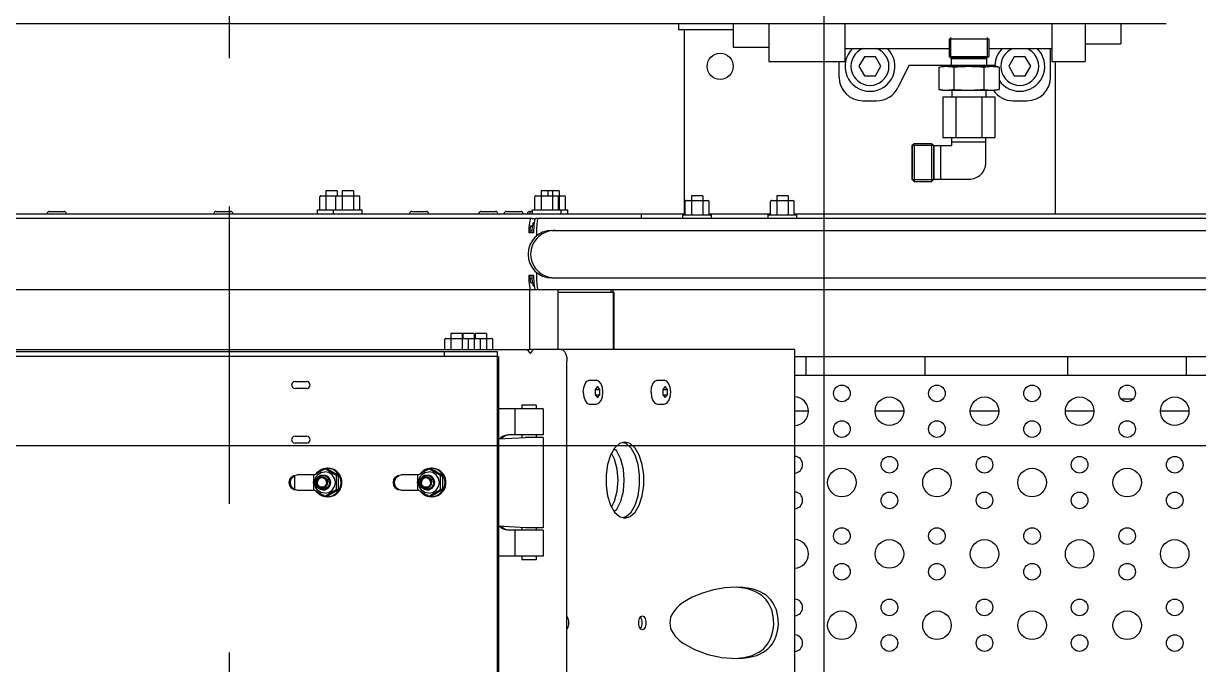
# Model space of a CAD drawing. Header units: millimetres. Extents: x 1084702 to 1166801, y 36632 to 124519.
# Drawn here: x 1097806 to 1098300.2, y 59510.5 to 59780 of the extents above; entities that cross this region are included whole.
import ezdxf

# ---------------------------------------------------------------- set-up
doc = ezdxf.new("R2010")
doc.units = ezdxf.units.MM
doc.header["$LTSCALE"] = 250
doc.linetypes.add('CENTER', pattern=[3, 2.5, -0.25, 0, -0.25])
doc.linetypes.add('DASHED', pattern=[0.75, 0.5, -0.25])
doc.layers.get('0').update_dxf_attribs({"color": 255})

# ---------------------------------------------------------------- blocks, each defined once
blk = doc.blocks.new('PK65002M m platform_top')
at = {"linetype": 'Continuous'}
for p, q in [((-9884.09, 2299.68), (-9884.09, 1733.68)), ((-9855.3, 1731.68), (-9855.3, 2301.68)), ((-9854.83, 2301.68), (-9854.83, 1731.68)), ((-9979.89, 2162.04), (-9979.89, 1728.68)), ((-9955.19, 1858.68), (-9955.29, 1858.68)), ((-9949.19, 1858.2), (-9955.19, 1858.68)), ((-9915.82, 1846.68), (-9915.17, 1846.38)), ((-9915.26, 1845.55), (-9914.95, 1846.04)), ((-9915.17, 1846.38), (-9914.64, 1845.55)), ((-9914.95, 1841.32), (-9915.26, 1841.81)), ((-9955.37, 1828.68), (-9955.29, 1828.68)), ((-9874.13, 1815.68), (-9855.3, 1815.68)), ((-9874.13, 1804.68), (-9874.13, 1815.68)), ((-9871.13, 1817.18), (-9865.13, 1817.18)), ((-9871.13, 1815.68), (-9871.13, 1817.18)), ((-9865.13, 1815.68), (-9865.13, 1817.18)), ((-9862.13, 1804.68), (-9862.13, 1815.68)), ((-9874.13, 1804.68), (-9859.24, 1804.68)), ((-9871.13, 1803.68), (-9871.13, 1804.68)), ((-9865.13, 1803.6), (-9865.13, 1804.68)), ((-9859.08, 1804.58), (-9860.02, 1804.68)), ((-9907.59, 1799.43), (-9908.98, 1799.03)), ((-9906.2, 1799.03), (-9908.46, 1799.68)), ((-9874.13, 1803.68), (-9866.72, 1803.68)), ((-9874.13, 1765.68), (-9874.13, 1803.68)), ((-9866.72, 1803.68), (-9855.3, 1803.09)), ((-9827.36, 1790.68), (-9826.99, 1790.68)), ((-9826.11, 1790.45), (-9826.94, 1790.45)), ((-9783.61, 1790.68), (-9783.23, 1790.68)), ((-9782.35, 1790.45), (-9783.18, 1790.45)), ((-9830.97, 1787.57), (-9831.8, 1787.57)), ((-9825.03, 1787.68), (-9826.31, 1787.68)), ((-9822.84, 1787.73), (-9822.68, 1787.55)), ((-9814.24, 1787.93), (-9821.85, 1787.93)), ((-9814.24, 1787.93), (-9813.03, 1787.68)), ((-9787.21, 1787.57), (-9788.04, 1787.57)), ((-9781.27, 1787.68), (-9782.55, 1787.68)), ((-9779.09, 1787.73), (-9778.92, 1787.55)), ((-9770.48, 1787.93), (-9778.09, 1787.93)), ((-9770.48, 1787.93), (-9769.27, 1787.68)), ((-9769.49, 1781.85), (-9769.49, 1787.51)), ((-9830.97, 1781.79), (-9831.8, 1781.79)), ((-9825.03, 1781.68), (-9826.31, 1781.68)), ((-9826.24, 1781.75), (-9825.03, 1781.75)), ((-9822.84, 1781.62), (-9822.68, 1781.8)), ((-9821.85, 1781.43), (-9814.24, 1781.43)), ((-9813.03, 1781.68), (-9814.24, 1781.43)), ((-9787.21, 1781.79), (-9788.04, 1781.79)), ((-9781.27, 1781.68), (-9782.55, 1781.68)), ((-9782.48, 1781.75), (-9781.27, 1781.75)), ((-9779.09, 1781.62), (-9778.92, 1781.8)), ((-9778.09, 1781.43), (-9770.48, 1781.43)), ((-9769.27, 1781.68), (-9770.48, 1781.43)), ((-9768.71, 1782.38), (-9769.74, 1781.68)), ((-9827.36, 1778.68), (-9826.99, 1778.68)), ((-9826.11, 1778.9), (-9826.94, 1778.9)), ((-9783.61, 1778.68), (-9783.23, 1778.68)), ((-9782.35, 1778.9), (-9783.18, 1778.9)), ((-9908.98, 1768.33), (-9907.59, 1767.93)), ((-9908.46, 1767.68), (-9906.2, 1768.33)), ((-9874.13, 1765.68), (-9866.72, 1765.68)), ((-9874.13, 1764.68), (-9859.24, 1764.68)), ((-9874.13, 1753.68), (-9874.13, 1764.68)), ((-9871.13, 1764.68), (-9871.13, 1765.68)), ((-9855.3, 1766.27), (-9866.72, 1765.68)), ((-9865.13, 1764.68), (-9865.13, 1765.76)), ((-9862.13, 1753.68), (-9862.13, 1764.68)), ((-9774.61, 1768.18), (-9769.75, 1768.18)), ((-9769.75, 1765.18), (-9774.61, 1765.18)), ((-10145.7, 1754.68), (-10133.7, 1754.68)), ((-10105.7, 1754.68), (-10093.7, 1754.68)), ((-10065.7, 1754.68), (-10053.7, 1754.68)), ((-10025.7, 1754.68), (-10013.7, 1754.68)), ((-9985.7, 1754.68), (-9979.89, 1754.68)), ((-10122.14, 1749.68), (-10117.25, 1749.68)), ((-9921.96, 1751.68), (-9924.99, 1751.68)), ((-9919.65, 1748.59), (-9920.19, 1750.21)), ((-9893.46, 1751.68), (-9896.49, 1751.68)), ((-9891.15, 1748.59), (-9891.69, 1750.21)), ((-9874.13, 1753.68), (-9855.3, 1753.68)), ((-9871.13, 1752.18), (-9871.13, 1753.68)), ((-9871.13, 1752.18), (-9865.13, 1752.18)), ((-9865.13, 1752.18), (-9865.13, 1753.68)), ((-9925.42, 1748.99), (-9926.42, 1747.83)), ((-9924.42, 1747.83), (-9926.42, 1747.83)), ((-9926.42, 1747.83), (-9926.42, 1745.52)), ((-9924.42, 1745.52), (-9926.42, 1745.52)), ((-9926.42, 1745.52), (-9925.42, 1744.37)), ((-9924.42, 1747.83), (-9925.42, 1748.99)), ((-9925.42, 1744.37), (-9924.42, 1745.52)), ((-9924.42, 1745.52), (-9924.42, 1747.83)), ((-9919.65, 1744.77), (-9920.19, 1743.14)), ((-9919.46, 1746.68), (-9919.65, 1748.59)), ((-9919.46, 1746.68), (-9919.65, 1744.77)), ((-9896.92, 1748.99), (-9897.92, 1747.83)), ((-9895.92, 1747.83), (-9897.92, 1747.83)), ((-9897.92, 1747.83), (-9897.92, 1745.52)), ((-9895.92, 1745.52), (-9897.92, 1745.52)), ((-9897.92, 1745.52), (-9896.92, 1744.37)), ((-9895.92, 1747.83), (-9896.92, 1748.99)), ((-9896.92, 1744.37), (-9895.92, 1745.52)), ((-9895.92, 1745.52), (-9895.92, 1747.83)), ((-9891.15, 1744.77), (-9891.69, 1743.14)), ((-9890.96, 1746.68), (-9891.15, 1748.59)), ((-9890.96, 1746.68), (-9891.15, 1744.77)), ((-9774.61, 1745.18), (-9769.75, 1745.18)), ((-10539.7, 1739.68), (-9979.89, 1739.68)), ((-10144.7, 1739.68), (-10144.7, 1731.68)), ((-10094.7, 1739.68), (-10094.7, 1731.68)), ((-10034.7, 1739.68), (-10034.7, 1731.68)), ((-9984.7, 1739.68), (-9984.7, 1731.68)), ((-9921.96, 1741.68), (-9924.99, 1741.68)), ((-9893.46, 1741.68), (-9896.49, 1741.68)), ((-9769.75, 1742.18), (-9774.61, 1742.18)), ((-9979.89, 1731.68), (-10544.7, 1731.68)), ((-9868.22, 1729.83), (-9868.69, 1730.41)), ((-9867.74, 1729.26), (-9868.22, 1729.83)), ((-9855.3, 1731.68), (-9854.83, 1731.68)), ((-9854.83, 1731.68), (-9601.47, 1731.68)), ((-9854.83, 1731.68), (-9854.83, 1729.68)), ((-9854.83, 1729.68), (-9647.21, 1729.68)), ((-9832.49, 1729.68), (-9832.49, 1731.68)), ((-9979.89, 1728.68), (-9868.2, 1728.68)), ((-9903.91, 1728.68), (-9903.91, 1704.68)), ((-9903.65, 1728.68), (-9903.65, 1704.68)), ((-9880.45, 1728.68), (-9880.45, 1703.68)), ((-9869.59, 1729.26), (-9870, 1728.68)), ((-9868.45, 1728.68), (-9868.45, 1703.68)), ((-9867.99, 1729.26), (-9868.2, 1728.68)), ((-9867.55, 1728.68), (-9868.2, 1728.68)), ((-9867.24, 1728.68), (-9867.74, 1729.26)), ((-9606.2, 1728.68), (-9867.24, 1728.68)), ((-9852.91, 1728.68), (-9852.91, 1724.58)), ((-9850.31, 1722.08), (-9850.31, 1728.68)), ((-9847.69, 1728.68), (-9847.69, 1724.58)), ((-9845.09, 1722.08), (-9845.09, 1728.68)), ((-9842.66, 1728.68), (-9842.66, 1724.58)), ((-9840.06, 1722.08), (-9840.06, 1728.68)), ((-9835.26, 1722.08), (-9835.26, 1728.68)), ((-9832.66, 1728.68), (-9832.66, 1724.58)), ((-9833.16, 1724.08), (-9852.41, 1724.08)), ((-9850.31, 1722.08), (-9845.51, 1722.08)), ((-9845.51, 1722.08), (-9845.51, 1724.08)), ((-9845.09, 1722.08), (-9840.29, 1722.08)), ((-9840.29, 1722.08), (-9840.29, 1724.08)), ((-9840.06, 1722.08), (-9835.26, 1722.08)), ((-10596.57, 1703.68), (-9313.75, 1703.68)), ((-9880.45, 1704.68), (-9903.65, 1704.68)), ((-9903.35, 1703.68), (-9903.35, 1704.68)), ((-9902.52, 1703.68), (-9902.52, 1704.68)), ((-9871.79, 1703.65), (-9871.84, 1703.68)), ((-9871.68, 1703.39), (-9871.79, 1703.65)), ((-9871.53, 1702.53), (-9871.68, 1703.39)), ((-9871.41, 1701.2), (-9871.53, 1702.53)), ((-9871.34, 1699.52), (-9871.41, 1701.2)), ((-9869.79, 1701.64), (-9870.33, 1702.19)), ((-9869.69, 1701.48), (-9869.79, 1701.64)), ((-9869.55, 1700.92), (-9869.69, 1701.48)), ((-9869.43, 1700.02), (-9869.55, 1700.92)), ((-9868.85, 1700.68), (-9869.51, 1700.68)), ((-9869.35, 1698.9), (-9869.43, 1700.02)), ((-9877.72, 1698.68), (-10593.72, 1698.68)), ((-9871.31, 1697.68), (-9871.34, 1699.52)), ((-9871.31, 1696.35), (-9871.31, 1697.68)), ((-9870.04, 1697.68), (-9868.06, 1697.68)), ((-9869.37, 1699.08), (-9868.5, 1699.08)), ((-9869.33, 1697.68), (-9869.35, 1698.9)), ((-9871.31, 1679.68), (-9871.31, 1681)), ((-9877.72, 1678.68), (-10593.72, 1678.68)), ((-9871.53, 1674.82), (-9871.41, 1676.16)), ((-9871.41, 1676.16), (-9871.34, 1677.84)), ((-9871.34, 1677.84), (-9871.31, 1679.68)), ((-9870.33, 1675.16), (-9869.79, 1675.71)), ((-9870.04, 1679.68), (-9868.06, 1679.68)), ((-9869.55, 1676.44), (-9869.43, 1677.33)), ((-9868.85, 1676.68), (-9869.51, 1676.68)), ((-9869.43, 1677.33), (-9869.35, 1678.45)), ((-9869.35, 1678.45), (-9869.33, 1679.68)), ((-9868.48, 1678.68), (-9869.33, 1678.68)), ((-10596.57, 1673.68), (-9870.83, 1673.68)), ((-9979.7, 1671.68), (-10219.7, 1671.68)), ((-10089.52, 1671.68), (-10089.52, 1607.68)), ((-9980.7, 1673.68), (-9980.7, 1672.08)), ((-9968.7, 1672.08), (-9980.7, 1672.08)), ((-9979.7, 1672.08), (-9979.7, 1666.58)), ((-9977.1, 1664.08), (-9977.1, 1672.08)), ((-9972.3, 1664.08), (-9972.3, 1672.08)), ((-9969.7, 1672.08), (-9969.7, 1666.58)), ((-9943.84, 1671.68), (-9969.7, 1671.68)), ((-9968.7, 1673.68), (-9968.7, 1672.08)), ((-9944.84, 1673.68), (-9944.84, 1672.08)), ((-9932.84, 1672.08), (-9944.84, 1672.08)), ((-9943.84, 1672.08), (-9943.84, 1666.58)), ((-9941.24, 1664.08), (-9941.24, 1672.08)), ((-9936.44, 1664.08), (-9936.44, 1672.08)), ((-9933.84, 1672.08), (-9933.84, 1666.58)), ((-9318.21, 1671.68), (-9933.84, 1671.68)), ((-9933.52, 1671.68), (-9933.52, 1594.18)), ((-9932.84, 1673.68), (-9932.84, 1672.08)), ((-9915.49, 1673.68), (-9915.49, 1671.68)), ((-9884.44, 1671.68), (-9884.44, 1670.08)), ((-9881.59, 1671.68), (-9881.59, 1670.08)), ((-9871.84, 1673.68), (-9871.79, 1673.7)), ((-9869.4, 1673.68), (-9870.83, 1673.68)), ((-9869.59, 1671.68), (-9869.59, 1670.08)), ((-9868.37, 1670.68), (-9869.59, 1670.68)), ((-9869.4, 1673.68), (-9313.75, 1673.68)), ((-9858.57, 1670.68), (-9864.77, 1670.68)), ((-9847.9, 1670.68), (-9854.1, 1670.68)), ((-9818.8, 1670.68), (-9825, 1670.68)), ((-9797.95, 1671.68), (-9797.95, 1670.08)), ((-9785.95, 1671.68), (-9785.95, 1670.08)), ((-9779.11, 1671.68), (-9779.11, 1670.08)), ((-9736.5, 1670.68), (-9742.7, 1670.68)), ((-9666.38, 1670.68), (-9672.58, 1670.68)), ((-9970.2, 1666.08), (-9979.2, 1666.08)), ((-9934.34, 1666.08), (-9943.34, 1666.08)), ((-9869.59, 1670.08), (-9884.44, 1670.08)), ((-9883.44, 1670.08), (-9883.44, 1664.58)), ((-9880.84, 1662.08), (-9880.84, 1670.08)), ((-9880.59, 1670.08), (-9880.59, 1664.58)), ((-9877.99, 1662.08), (-9877.99, 1670.08)), ((-9873.19, 1662.08), (-9873.19, 1670.08)), ((-9870.59, 1670.08), (-9870.59, 1664.58)), ((-9779.11, 1670.08), (-9797.95, 1670.08)), ((-9796.95, 1670.08), (-9796.95, 1664.58)), ((-9794.35, 1662.08), (-9794.35, 1670.08)), ((-9789.55, 1662.08), (-9789.55, 1670.08)), ((-9786.95, 1670.08), (-9786.95, 1664.58)), ((-9782.71, 1662.08), (-9782.71, 1670.08)), ((-9780.11, 1670.08), (-9780.11, 1664.58)), ((-9977.1, 1664.08), (-9972.3, 1664.08)), ((-9941.24, 1664.08), (-9936.44, 1664.08)), ((-9871.09, 1664.08), (-9882.94, 1664.08)), ((-9880.84, 1662.08), (-9873.19, 1662.08)), ((-9876.04, 1662.08), (-9876.04, 1664.08)), ((-9780.61, 1664.08), (-9796.45, 1664.08)), ((-9794.35, 1662.08), (-9789.55, 1662.08)), ((-9787.51, 1662.08), (-9787.51, 1664.08)), ((-9787.51, 1662.08), (-9782.71, 1662.08)), ((-10038.36, 1657.12), (-10053.12, 1657.12)), ((-10041.12, 1643.04), (-10041.12, 1657.12)), ((-10037.4, 1658.08), (-10038.36, 1657.12)), ((-10038.36, 1643.04), (-10038.36, 1657.12)), ((-10029.28, 1657.28), (-10038.2, 1657.28)), ((-10038.2, 1642.88), (-10038.2, 1657.28)), ((-10030.08, 1658.08), (-10037.4, 1658.08)), ((-10037.4, 1642.08), (-10037.4, 1658.08)), ((-10029.12, 1657.12), (-10030.08, 1658.08)), ((-10030.08, 1642.08), (-10030.08, 1658.08)), ((-10029.28, 1642.88), (-10029.28, 1657.28)), ((-10029.12, 1643.04), (-10029.12, 1657.12)), ((-10060.31, 1650.08), (-10060.31, 1639.58)), ((-10060.31, 1641.58), (-10045.93, 1641.58)), ((-10038.36, 1643.04), (-10045.93, 1643.04)), ((-10045.93, 1643.04), (-10045.93, 1639.58)), ((-10037.4, 1642.08), (-10038.36, 1643.04)), ((-10029.28, 1642.88), (-10038.2, 1642.88)), ((-10030.08, 1642.08), (-10037.4, 1642.08)), ((-10029.12, 1643.04), (-10030.08, 1642.08)), ((-10042.15, 1639.58), (-10064.09, 1639.58)), ((-10064.09, 1622.58), (-10064.09, 1639.58)), ((-10058.6, 1622.58), (-10058.6, 1639.58)), ((-10047.63, 1622.58), (-10047.63, 1639.58)), ((-10042.15, 1622.58), (-10042.15, 1639.58)), ((-10071.7, 1624.18), (-10077.52, 1624.18)), ((-10042.15, 1622.58), (-10064.09, 1622.58)), ((-10060.24, 1619.68), (-10060.24, 1622.58)), ((-10046, 1619.68), (-10046, 1622.58)), ((-10008.52, 1624.18), (-10014.34, 1624.18)), ((-10064.12, 1619.68), (-10065.82, 1619.38)), ((-10065.82, 1609.98), (-10065.82, 1619.38)), ((-10042.12, 1619.68), (-10064.12, 1619.68)), ((-10059.47, 1609.98), (-10059.47, 1619.38)), ((-10046.77, 1609.98), (-10046.77, 1619.38)), ((-10042.12, 1619.68), (-10040.42, 1619.38)), ((-10040.42, 1609.98), (-10040.42, 1619.38)), ((-10028.02, 1609.18), (-10023.28, 1618.65)), ((-10087.52, 1614.18), (-10087.52, 1602.18)), ((-10076.83, 1613.68), (-10079.14, 1609.68)), ((-10072.21, 1613.68), (-10076.83, 1613.68)), ((-10069.9, 1609.68), (-10072.21, 1613.68)), ((-10013.83, 1613.68), (-10016.14, 1609.68)), ((-10009.21, 1613.68), (-10013.83, 1613.68)), ((-10006.9, 1609.68), (-10009.21, 1613.68)), ((-9998.52, 1614.18), (-9998.52, 1607.68)), ((-10088.02, 1607.68), (-10102.02, 1607.68)), ((-10102.02, 1591.68), (-10102.02, 1607.68)), ((-10088.02, 1591.68), (-10088.02, 1607.68)), ((-10079.14, 1609.68), (-10076.83, 1605.68)), ((-10072.21, 1605.68), (-10069.9, 1609.68)), ((-10065.82, 1609.98), (-10064.12, 1609.68)), ((-10042.12, 1609.68), (-10064.12, 1609.68)), ((-10064.12, 1609.18), (-10064.12, 1609.68)), ((-10028.02, 1609.18), (-10064.12, 1609.18)), ((-10061.45, 1605.5), (-10060.54, 1606.42)), ((-10060.87, 1606.09), (-10045.37, 1606.09)), ((-10060.87, 1597.51), (-10060.87, 1606.09)), ((-10060.54, 1606.42), (-10060.54, 1609.18)), ((-10045.7, 1606.42), (-10060.54, 1606.42)), ((-10045.7, 1606.42), (-10045.7, 1609.18)), ((-10044.78, 1605.5), (-10045.7, 1606.42)), ((-10045.37, 1597.51), (-10045.37, 1606.09)), ((-10040.42, 1609.98), (-10042.12, 1609.68)), ((-10042.12, 1609.18), (-10042.12, 1609.68)), ((-10016.14, 1609.68), (-10013.83, 1605.68)), ((-10009.21, 1605.68), (-10006.9, 1609.68)), ((-9969.02, 1607.68), (-10001.02, 1607.68)), ((-10001.02, 1591.68), (-10001.02, 1607.68)), ((-9969.02, 1591.68), (-9969.02, 1607.68)), ((-10061.45, 1602.18), (-10088.02, 1602.18)), ((-10076.83, 1605.68), (-10072.21, 1605.68)), ((-10044.78, 1605.5), (-10061.45, 1605.5)), ((-10061.45, 1598.1), (-10061.45, 1605.5)), ((-10044.78, 1598.1), (-10044.78, 1605.5)), ((-10001.02, 1602.18), (-10044.78, 1602.18)), ((-10013.83, 1605.68), (-10009.21, 1605.68)), ((-9954.02, 1601.68), (-9969.02, 1601.68)), ((-9954.02, 1591.68), (-9954.02, 1601.68)), ((-10102.02, 1600.18), (-10117.02, 1600.18)), ((-10117.02, 1591.68), (-10117.02, 1600.18)), ((-10044.78, 1598.1), (-10061.45, 1598.1)), ((-9642.17, 1591.68), (-10136.1, 1591.68)), ((-9931.02, 1594.18), (-9954.02, 1594.18)), ((-9931.02, 1591.68), (-9931.02, 1594.18))]:
    blk.add_line(p, q, dxfattribs=at)
at = {"linetype": 'CENTER'}
blk.add_lwpolyline([(-9992.12, 1356.61), (-9992.12, 4178.53)], dxfattribs=at)
at = {"linetype": 'Continuous'}
for points in [[(-9955.29, 1858.68), (-9957.92, 1858.57), (-9960.2, 1858.29), (-9962.18, 1857.87), (-9963.89, 1857.34), (-9965.38, 1856.72), (-9966.67, 1856.02), (-9967.79, 1855.26), (-9968.76, 1854.44), (-9969.61, 1853.58), (-9970.34, 1852.66), (-9970.98, 1851.68), (-9971.52, 1850.65), (-9971.99, 1849.55), (-9972.38, 1848.35), (-9972.69, 1847.04), (-9972.91, 1845.61), (-9973, 1844.09), (-9972.97, 1842.53), (-9972.81, 1840.98), (-9972.52, 1839.55), (-9972.15, 1838.26), (-9971.69, 1837.08), (-9971.15, 1835.99), (-9970.52, 1834.96), (-9969.79, 1834), (-9968.95, 1833.09), (-9967.98, 1832.24), (-9966.85, 1831.45), (-9965.56, 1830.73), (-9964.06, 1830.08), (-9962.34, 1829.52), (-9960.34, 1829.09), (-9958.04, 1828.79), (-9955.37, 1828.68)], [(-9956.04, 1858.57), (-9958.3, 1858.29), (-9960.27, 1857.88), (-9961.97, 1857.35), (-9963.45, 1856.72), (-9964.73, 1856.03), (-9965.85, 1855.27), (-9966.82, 1854.45), (-9967.66, 1853.58), (-9968.39, 1852.66), (-9969.02, 1851.69), (-9969.57, 1850.66), (-9970.04, 1849.55), (-9970.42, 1848.36), (-9970.73, 1847.04), (-9970.95, 1845.6), (-9971.04, 1844.09), (-9971.01, 1842.53), (-9970.85, 1840.98), (-9970.57, 1839.55), (-9970.19, 1838.26), (-9969.74, 1837.07), (-9969.2, 1835.98), (-9968.57, 1834.96), (-9967.85, 1833.99), (-9967.01, 1833.09), (-9966.04, 1832.23), (-9964.92, 1831.44), (-9963.63, 1830.72), (-9962.14, 1830.07), (-9960.43, 1829.52), (-9958.45, 1829.09), (-9956.16, 1828.79)], [(-9932.73, 1852.08), (-9937.78, 1854.9), (-9943.33, 1856.92), (-9949.19, 1858.2)], [(-9915.82, 1840.68), (-9916.47, 1840.98), (-9916.99, 1841.81), (-9917.28, 1843.01), (-9917.28, 1844.35), (-9916.99, 1845.55), (-9916.47, 1846.38), (-9915.82, 1846.68)], [(-9915.26, 1841.81), (-9915.55, 1843.01), (-9915.55, 1844.35), (-9915.26, 1845.55)], [(-9914.64, 1845.55), (-9914.36, 1844.35), (-9914.36, 1843.01), (-9914.64, 1841.81)], [(-9884.09, 1841.18), (-9884.49, 1841.81), (-9884.78, 1843.01), (-9884.78, 1844.35), (-9884.49, 1845.55), (-9884.09, 1846.18)], [(-9914.64, 1841.81), (-9915.17, 1840.98), (-9915.82, 1840.68)], [(-9955.29, 1828.68), (-9950.47, 1828.99), (-9945.7, 1829.83), (-9941.1, 1831.14), (-9936.74, 1832.94), (-9932.73, 1835.28)], [(-9859.24, 1804.68), (-9858.3, 1804.58), (-9857.39, 1804.3), (-9856.56, 1803.84), (-9855.83, 1803.21), (-9855.75, 1803.11)], [(-9856.56, 1803.16), (-9856.6, 1803.21), (-9857.34, 1803.84), (-9858.17, 1804.3), (-9859.08, 1804.58)], [(-9908.46, 1799.68), (-9910.71, 1799.03), (-9912.78, 1797.14), (-9914.5, 1794.16), (-9915.73, 1790.33), (-9916.38, 1785.96), (-9916.38, 1781.4), (-9915.73, 1777.03), (-9914.5, 1773.2), (-9912.78, 1770.22), (-9910.71, 1768.33), (-9908.46, 1767.68)], [(-9908.98, 1799.03), (-9911.05, 1797.14), (-9912.77, 1794.16), (-9914, 1790.33), (-9914.64, 1785.96), (-9914.64, 1781.4), (-9914, 1777.03), (-9912.77, 1773.2), (-9911.05, 1770.22), (-9908.98, 1768.33)], [(-9906.2, 1768.33), (-9904.13, 1770.22), (-9902.41, 1773.2), (-9901.18, 1777.03), (-9900.54, 1781.4), (-9900.54, 1785.96), (-9901.18, 1790.33), (-9902.41, 1794.16), (-9904.13, 1797.14), (-9906.2, 1799.03)], [(-9904, 1796.91), (-9905.07, 1795.81), (-9906.73, 1792.5), (-9907.8, 1788.31), (-9908.16, 1783.68), (-9907.8, 1779.04), (-9906.73, 1774.86), (-9905.07, 1771.54), (-9904, 1770.45)], [(-9902.89, 1794.98), (-9904.13, 1792.5), (-9905.2, 1788.31), (-9905.57, 1783.68), (-9905.2, 1779.04), (-9904.13, 1774.86), (-9902.89, 1772.37)], [(-9827.36, 1790.68), (-9828.19, 1790.62), (-9829.01, 1790.44), (-9829.79, 1790.14), (-9830.52, 1789.73), (-9831.18, 1789.21), (-9831.77, 1788.61), (-9832.27, 1787.92), (-9832.67, 1787.17), (-9832.96, 1786.37), (-9833.14, 1785.53), (-9833.2, 1784.68)], [(-9826.99, 1790.68), (-9827.82, 1790.62), (-9828.63, 1790.44), (-9829.41, 1790.14), (-9830.14, 1789.73), (-9830.81, 1789.21), (-9831.4, 1788.61), (-9831.9, 1787.92), (-9832.3, 1787.17), (-9832.59, 1786.37), (-9832.76, 1785.53), (-9832.82, 1784.68)], [(-9826.94, 1790.45), (-9828.19, 1789.72), (-9829.4, 1789.01), (-9830.6, 1788.29), (-9831.8, 1787.57)], [(-9826.11, 1790.45), (-9827.31, 1789.72), (-9828.51, 1789.01), (-9829.72, 1788.29), (-9830.97, 1787.57)], [(-9826.06, 1789.18), (-9827.73, 1788.84), (-9829.15, 1787.86), (-9830.1, 1786.4), (-9830.43, 1784.68), (-9830.1, 1782.96), (-9829.15, 1781.5), (-9827.73, 1780.52), (-9826.06, 1780.18)], [(-9822.28, 1788.19), (-9822.58, 1788.61), (-9823.17, 1789.21), (-9823.84, 1789.73), (-9824.57, 1790.14), (-9825.35, 1790.44), (-9826.16, 1790.62), (-9826.99, 1790.68)], [(-9821.25, 1787.57), (-9822.45, 1788.29), (-9823.65, 1789.01), (-9824.86, 1789.72), (-9826.11, 1790.45)], [(-9826.06, 1789.18), (-9824.38, 1788.84), (-9822.96, 1787.86), (-9822.84, 1787.73)], [(-9783.61, 1790.68), (-9784.44, 1790.62), (-9785.25, 1790.44), (-9786.03, 1790.14), (-9786.76, 1789.73), (-9787.43, 1789.21), (-9788.02, 1788.61), (-9788.51, 1787.92), (-9788.91, 1787.17), (-9789.2, 1786.37), (-9789.38, 1785.53), (-9789.44, 1784.68)], [(-9783.23, 1790.68), (-9784.06, 1790.62), (-9784.88, 1790.44), (-9785.66, 1790.14), (-9786.39, 1789.73), (-9787.05, 1789.21), (-9787.64, 1788.61), (-9788.14, 1787.92), (-9788.54, 1787.17), (-9788.83, 1786.37), (-9789.01, 1785.53), (-9789.07, 1784.68)], [(-9783.18, 1790.45), (-9784.43, 1789.72), (-9785.64, 1789.01), (-9786.84, 1788.29), (-9788.04, 1787.57)], [(-9782.35, 1790.45), (-9783.55, 1789.72), (-9784.75, 1789.01), (-9785.97, 1788.29), (-9787.21, 1787.57)], [(-9782.3, 1789.18), (-9783.97, 1788.84), (-9785.39, 1787.86), (-9786.34, 1786.4), (-9786.68, 1784.68), (-9786.34, 1782.96), (-9785.39, 1781.5), (-9783.97, 1780.52), (-9782.3, 1780.18)], [(-9778.52, 1788.19), (-9778.82, 1788.61), (-9779.41, 1789.21), (-9780.08, 1789.73), (-9780.81, 1790.14), (-9781.59, 1790.44), (-9782.4, 1790.62), (-9783.23, 1790.68)], [(-9777.49, 1787.57), (-9778.69, 1788.29), (-9779.89, 1789.01), (-9781.1, 1789.72), (-9782.35, 1790.45)], [(-9782.3, 1789.18), (-9780.62, 1788.84), (-9779.21, 1787.86), (-9779.09, 1787.73)], [(-9833.2, 1784.68), (-9833.14, 1783.82), (-9832.96, 1782.99), (-9832.67, 1782.19), (-9832.27, 1781.43), (-9831.77, 1780.75), (-9831.18, 1780.14), (-9830.52, 1779.63), (-9829.79, 1779.22), (-9829.01, 1778.92), (-9828.19, 1778.74), (-9827.36, 1778.68)], [(-9832.82, 1784.68), (-9832.76, 1783.82), (-9832.59, 1782.99), (-9832.3, 1782.19), (-9831.9, 1781.43), (-9831.4, 1780.75), (-9830.81, 1780.14), (-9830.14, 1779.63), (-9829.41, 1779.22), (-9828.63, 1778.92), (-9827.82, 1778.74), (-9826.99, 1778.68)], [(-9831.8, 1787.57), (-9831.82, 1786.11), (-9831.83, 1784.68), (-9831.82, 1783.25), (-9831.8, 1781.79)], [(-9830.97, 1787.57), (-9830.95, 1786.11), (-9830.94, 1784.68), (-9830.95, 1783.25), (-9830.97, 1781.79)], [(-9825.03, 1787.6), (-9826.24, 1787.6), (-9827.41, 1787.02), (-9828.22, 1785.98), (-9828.51, 1784.68)], [(-9828.51, 1784.68), (-9828.22, 1783.38), (-9827.41, 1782.33), (-9826.24, 1781.75)], [(-9828.51, 1784.68), (-9828.45, 1784.1), (-9828.29, 1783.54), (-9828.02, 1783.02), (-9827.65, 1782.56), (-9827.21, 1782.19), (-9826.71, 1781.91), (-9826.17, 1781.74), (-9825.59, 1781.68), (-9825.02, 1781.74), (-9824.48, 1781.9), (-9823.97, 1782.18), (-9823.53, 1782.56), (-9823.17, 1783.01), (-9822.9, 1783.53), (-9822.73, 1784.09), (-9822.67, 1784.68)], [(-9827.95, 1784.68), (-9827.9, 1785.23), (-9827.75, 1785.76), (-9827.51, 1786.26), (-9827.18, 1786.7), (-9826.79, 1787.07), (-9826.33, 1787.36), (-9825.83, 1787.56), (-9825.3, 1787.67), (-9825.03, 1787.68)], [(-9827.95, 1784.68), (-9827.9, 1784.13), (-9827.75, 1783.59), (-9827.51, 1783.1), (-9827.18, 1782.66), (-9826.79, 1782.28), (-9826.33, 1781.99), (-9825.83, 1781.79), (-9825.3, 1781.69), (-9825.03, 1781.68)], [(-9825.14, 1787.05), (-9825.59, 1786.93), (-9826.02, 1786.72), (-9826.39, 1786.43), (-9826.71, 1786.06), (-9826.94, 1785.63), (-9827.08, 1785.17), (-9827.13, 1784.68)], [(-9825.14, 1782.3), (-9825.59, 1782.42), (-9826.02, 1782.63), (-9826.39, 1782.93), (-9826.71, 1783.3), (-9826.94, 1783.73), (-9827.08, 1784.19), (-9827.13, 1784.68)], [(-9826.74, 1784.68), (-9826.7, 1785.09), (-9826.57, 1785.49), (-9826.37, 1785.85), (-9826.1, 1786.16), (-9825.77, 1786.41), (-9825.4, 1786.58), (-9825, 1786.67), (-9824.59, 1786.67), (-9824.19, 1786.58), (-9823.82, 1786.41), (-9823.49, 1786.16), (-9823.22, 1785.85), (-9823.02, 1785.49), (-9822.89, 1785.09), (-9822.85, 1784.68)], [(-9826.74, 1784.68), (-9826.7, 1784.26), (-9826.57, 1783.86), (-9826.37, 1783.5), (-9826.1, 1783.19), (-9825.77, 1782.95), (-9825.4, 1782.78), (-9825, 1782.69), (-9824.59, 1782.69), (-9824.19, 1782.78), (-9823.82, 1782.95), (-9823.49, 1783.19), (-9823.22, 1783.5), (-9823.02, 1783.86), (-9822.89, 1784.26), (-9822.85, 1784.68)], [(-9822.46, 1784.68), (-9822.51, 1785.19), (-9822.67, 1785.68), (-9822.93, 1786.12), (-9823.27, 1786.5), (-9823.68, 1786.79), (-9824.14, 1786.98), (-9824.63, 1787.07), (-9825.14, 1787.05)], [(-9822.46, 1784.68), (-9822.51, 1784.17), (-9822.67, 1783.68), (-9822.93, 1783.24), (-9823.27, 1782.86), (-9823.68, 1782.57), (-9824.14, 1782.37), (-9824.63, 1782.28), (-9825.14, 1782.3)], [(-9825.03, 1787.68), (-9824.76, 1787.67), (-9824.23, 1787.56), (-9823.73, 1787.36), (-9823.27, 1787.07), (-9822.87, 1786.7), (-9822.55, 1786.26), (-9822.31, 1785.76), (-9822.16, 1785.23), (-9822.11, 1784.68)], [(-9825.03, 1781.68), (-9824.76, 1781.69), (-9824.23, 1781.79), (-9823.73, 1781.99), (-9823.27, 1782.28), (-9822.87, 1782.66), (-9822.55, 1783.1), (-9822.31, 1783.59), (-9822.16, 1784.13), (-9822.11, 1784.68)], [(-9822.68, 1781.81), (-9822.14, 1782.56), (-9821.65, 1783.94), (-9821.65, 1785.42), (-9822.14, 1786.81), (-9822.68, 1787.55)], [(-9821.25, 1781.79), (-9821.22, 1783.25), (-9821.21, 1784.68), (-9821.22, 1786.11), (-9821.25, 1787.57)], [(-9821.16, 1784.68), (-9821.21, 1785.53), (-9821.22, 1785.56)], [(-9821.22, 1783.8), (-9821.21, 1783.82), (-9821.16, 1784.68)], [(-9813.49, 1787.68), (-9812.47, 1786.98), (-9811.78, 1785.92), (-9811.54, 1784.68), (-9811.78, 1783.43), (-9812.47, 1782.38), (-9813.49, 1781.68)], [(-9813.03, 1787.68), (-9812, 1786.98), (-9811.32, 1785.92), (-9811.08, 1784.68), (-9811.32, 1783.43), (-9812, 1782.38), (-9813.03, 1781.68)], [(-9789.44, 1784.68), (-9789.38, 1783.82), (-9789.2, 1782.99), (-9788.91, 1782.19), (-9788.51, 1781.43), (-9788.02, 1780.75), (-9787.43, 1780.14), (-9786.76, 1779.63), (-9786.03, 1779.22), (-9785.25, 1778.92), (-9784.44, 1778.74), (-9783.61, 1778.68)], [(-9789.07, 1784.68), (-9789.01, 1783.82), (-9788.83, 1782.99), (-9788.54, 1782.19), (-9788.14, 1781.43), (-9787.64, 1780.75), (-9787.05, 1780.14), (-9786.39, 1779.63), (-9785.66, 1779.22), (-9784.88, 1778.92), (-9784.06, 1778.74), (-9783.23, 1778.68)], [(-9788.04, 1787.57), (-9788.07, 1786.11), (-9788.07, 1784.68), (-9788.07, 1783.25), (-9788.04, 1781.79)], [(-9787.21, 1787.57), (-9787.19, 1786.11), (-9787.18, 1784.68), (-9787.19, 1783.25), (-9787.21, 1781.79)], [(-9781.27, 1787.6), (-9782.48, 1787.6), (-9783.65, 1787.02), (-9784.46, 1785.98), (-9784.75, 1784.68)], [(-9784.75, 1784.68), (-9784.46, 1783.38), (-9783.65, 1782.33), (-9782.48, 1781.75)], [(-9784.75, 1784.68), (-9784.69, 1784.1), (-9784.53, 1783.54), (-9784.26, 1783.02), (-9783.9, 1782.56), (-9783.46, 1782.19), (-9782.95, 1781.91), (-9782.41, 1781.74), (-9781.83, 1781.68), (-9781.27, 1781.74), (-9780.72, 1781.9), (-9780.22, 1782.18), (-9779.77, 1782.56), (-9779.41, 1783.01), (-9779.14, 1783.53), (-9778.97, 1784.09), (-9778.92, 1784.68)], [(-9784.19, 1784.68), (-9784.14, 1785.23), (-9783.99, 1785.76), (-9783.75, 1786.26), (-9783.43, 1786.7), (-9783.03, 1787.07), (-9782.57, 1787.36), (-9782.07, 1787.56), (-9781.54, 1787.67), (-9781.27, 1787.68)], [(-9784.19, 1784.68), (-9784.14, 1784.13), (-9783.99, 1783.59), (-9783.75, 1783.1), (-9783.43, 1782.66), (-9783.03, 1782.28), (-9782.57, 1781.99), (-9782.07, 1781.79), (-9781.54, 1781.69), (-9781.27, 1781.68)], [(-9781.38, 1787.05), (-9781.84, 1786.93), (-9782.26, 1786.72), (-9782.64, 1786.43), (-9782.95, 1786.06), (-9783.18, 1785.63), (-9783.32, 1785.17), (-9783.37, 1784.68)], [(-9781.38, 1782.3), (-9781.84, 1782.42), (-9782.26, 1782.63), (-9782.64, 1782.93), (-9782.95, 1783.3), (-9783.18, 1783.73), (-9783.32, 1784.19), (-9783.37, 1784.68)], [(-9782.98, 1784.68), (-9782.94, 1785.09), (-9782.82, 1785.49), (-9782.61, 1785.85), (-9782.34, 1786.16), (-9782.01, 1786.41), (-9781.64, 1786.58), (-9781.24, 1786.67), (-9780.84, 1786.67), (-9780.44, 1786.58), (-9780.07, 1786.41), (-9779.74, 1786.16), (-9779.47, 1785.85), (-9779.26, 1785.49), (-9779.14, 1785.09), (-9779.09, 1784.68)], [(-9782.98, 1784.68), (-9782.94, 1784.26), (-9782.82, 1783.86), (-9782.61, 1783.5), (-9782.34, 1783.19), (-9782.01, 1782.95), (-9781.64, 1782.78), (-9781.24, 1782.69), (-9780.84, 1782.69), (-9780.44, 1782.78), (-9780.07, 1782.95), (-9779.74, 1783.19), (-9779.47, 1783.5), (-9779.26, 1783.86), (-9779.14, 1784.26), (-9779.09, 1784.68)], [(-9778.71, 1784.68), (-9778.76, 1785.19), (-9778.92, 1785.68), (-9779.17, 1786.12), (-9779.51, 1786.5), (-9779.92, 1786.79), (-9780.39, 1786.98), (-9780.88, 1787.07), (-9781.38, 1787.05)], [(-9778.71, 1784.68), (-9778.76, 1784.17), (-9778.92, 1783.68), (-9779.17, 1783.24), (-9779.51, 1782.86), (-9779.92, 1782.57), (-9780.39, 1782.37), (-9780.88, 1782.28), (-9781.38, 1782.3)], [(-9781.27, 1787.68), (-9781, 1787.67), (-9780.47, 1787.56), (-9779.97, 1787.36), (-9779.51, 1787.07), (-9779.12, 1786.7), (-9778.79, 1786.26), (-9778.55, 1785.76), (-9778.4, 1785.23), (-9778.36, 1784.68)], [(-9781.27, 1781.68), (-9781, 1781.69), (-9780.47, 1781.79), (-9779.97, 1781.99), (-9779.51, 1782.28), (-9779.12, 1782.66), (-9778.79, 1783.1), (-9778.55, 1783.59), (-9778.4, 1784.13), (-9778.36, 1784.68)], [(-9778.92, 1781.81), (-9778.38, 1782.56), (-9777.89, 1783.94), (-9777.89, 1785.42), (-9778.39, 1786.81), (-9778.92, 1787.55)], [(-9777.49, 1781.79), (-9777.47, 1783.25), (-9777.46, 1784.68), (-9777.47, 1786.11), (-9777.49, 1787.57)], [(-9777.4, 1784.68), (-9777.46, 1785.53), (-9777.46, 1785.56)], [(-9777.46, 1783.8), (-9777.46, 1783.82), (-9777.4, 1784.68)], [(-9769.74, 1787.68), (-9768.71, 1786.98), (-9768.03, 1785.92), (-9767.79, 1784.68), (-9768.03, 1783.43), (-9768.71, 1782.38)], [(-9769.27, 1787.68), (-9768.25, 1786.98), (-9767.56, 1785.92), (-9767.32, 1784.68), (-9767.56, 1783.43), (-9768.25, 1782.38), (-9769.27, 1781.68)], [(-9831.8, 1781.79), (-9830.6, 1781.06), (-9829.4, 1780.35), (-9828.19, 1779.63), (-9826.94, 1778.9)], [(-9830.97, 1781.79), (-9829.72, 1781.06), (-9828.51, 1780.35), (-9827.31, 1779.63), (-9826.11, 1778.9)], [(-9826.99, 1778.68), (-9826.16, 1778.74), (-9825.35, 1778.92), (-9824.57, 1779.22), (-9823.84, 1779.63), (-9823.17, 1780.14), (-9822.58, 1780.75), (-9822.28, 1781.17)], [(-9826.11, 1778.9), (-9824.86, 1779.63), (-9823.64, 1780.35), (-9822.45, 1781.06), (-9821.25, 1781.79)], [(-9822.84, 1781.62), (-9822.96, 1781.5), (-9824.38, 1780.52), (-9826.06, 1780.18)], [(-9788.04, 1781.79), (-9786.84, 1781.06), (-9785.64, 1780.35), (-9784.43, 1779.63), (-9783.18, 1778.9)], [(-9787.21, 1781.79), (-9785.96, 1781.06), (-9784.75, 1780.35), (-9783.55, 1779.63), (-9782.35, 1778.9)], [(-9783.23, 1778.68), (-9782.4, 1778.74), (-9781.59, 1778.92), (-9780.81, 1779.22), (-9780.08, 1779.63), (-9779.41, 1780.14), (-9778.82, 1780.75), (-9778.52, 1781.17)], [(-9782.35, 1778.9), (-9781.1, 1779.63), (-9779.89, 1780.35), (-9778.69, 1781.06), (-9777.49, 1781.79)], [(-9779.09, 1781.62), (-9779.21, 1781.5), (-9780.62, 1780.52), (-9782.3, 1780.18)], [(-9860.02, 1764.68), (-9859.08, 1764.77), (-9858.17, 1765.06), (-9857.34, 1765.52), (-9856.6, 1766.14), (-9856.56, 1766.2)], [(-9855.75, 1766.24), (-9855.83, 1766.14), (-9856.56, 1765.52), (-9857.39, 1765.06), (-9858.3, 1764.77), (-9859.24, 1764.68)], [(-9774.61, 1768.18), (-9775.34, 1767.98), (-9775.88, 1767.43), (-9776.07, 1766.68), (-9775.88, 1765.93), (-9775.34, 1765.38), (-9774.61, 1765.18)], [(-9768.49, 1767.43), (-9769.02, 1767.98), (-9769.75, 1768.18)], [(-9769.75, 1765.18), (-9769.02, 1765.38), (-9768.49, 1765.93)], [(-9768.49, 1765.93), (-9768.29, 1766.68), (-9768.49, 1767.43)], [(-9924.99, 1751.68), (-9926.04, 1751.32), (-9926.95, 1750.22), (-9927.54, 1748.58), (-9927.74, 1746.68)], [(-9920.19, 1750.21), (-9921, 1751.3), (-9921.96, 1751.68)], [(-9896.49, 1751.68), (-9897.54, 1751.32), (-9898.45, 1750.22), (-9899.04, 1748.58), (-9899.24, 1746.68)], [(-9891.69, 1750.21), (-9892.5, 1751.3), (-9893.46, 1751.68)], [(-9927.74, 1746.68), (-9927.54, 1744.77), (-9926.95, 1743.13), (-9926.04, 1742.03), (-9924.99, 1741.68)], [(-9899.24, 1746.68), (-9899.04, 1744.77), (-9898.45, 1743.13), (-9897.54, 1742.03), (-9896.49, 1741.68)], [(-9774.61, 1745.18), (-9775.34, 1744.98), (-9775.88, 1744.43), (-9776.07, 1743.68), (-9775.88, 1742.93), (-9775.34, 1742.38), (-9774.61, 1742.18)], [(-9768.49, 1744.43), (-9769.02, 1744.98), (-9769.75, 1745.18)], [(-9768.49, 1742.93), (-9768.29, 1743.68), (-9768.49, 1744.43)], [(-9920.19, 1743.14), (-9921, 1742.06), (-9921.96, 1741.68)], [(-9891.69, 1743.14), (-9892.5, 1742.06), (-9893.46, 1741.68)], [(-9769.75, 1742.18), (-9769.02, 1742.38), (-9768.49, 1742.93)], [(-9881.59, 1728.68), (-9882.37, 1728.92), (-9883.06, 1729.63), (-9883.62, 1730.74), (-9883.97, 1732.13), (-9884.09, 1733.68)], [(-9868.69, 1730.41), (-9869.15, 1729.83), (-9869.59, 1729.26)], [(-9868.81, 1688.68), (-9868.87, 1689.73), (-9869.04, 1690.77), (-9869.33, 1691.79), (-9869.73, 1692.78), (-9870.24, 1693.73), (-9870.86, 1694.62), (-9871.57, 1695.45), (-9872.39, 1696.21), (-9873.29, 1696.88), (-9874.26, 1697.46), (-9875.3, 1697.93), (-9876.4, 1698.29), (-9877.53, 1698.54), (-9878.68, 1698.66), (-9879.27, 1698.68)], [(-9873.87, 1680.11), (-9872.96, 1680.7), (-9872.12, 1681.38), (-9871.37, 1682.12), (-9870.7, 1682.94), (-9870.13, 1683.81), (-9869.66, 1684.73), (-9869.29, 1685.68), (-9869.02, 1686.67), (-9868.86, 1687.67), (-9868.81, 1688.68)], [(-9879.27, 1678.68), (-9878.33, 1678.72), (-9877.15, 1678.89), (-9876.01, 1679.18), (-9874.91, 1679.59), (-9873.87, 1680.11)], [(-9869.79, 1675.71), (-9869.69, 1675.87), (-9869.55, 1676.44)], [(-9871.79, 1673.7), (-9871.68, 1673.97), (-9871.53, 1674.82)], [(-10063.91, 1619.63), (-10064.54, 1619.57), (-10065.17, 1619.48), (-10065.82, 1619.38)], [(-10062.64, 1619.68), (-10063.28, 1619.67), (-10063.91, 1619.63)], [(-10059.47, 1619.38), (-10060.28, 1619.51), (-10061.06, 1619.6), (-10061.85, 1619.66), (-10062.64, 1619.68)], [(-10053.12, 1619.68), (-10054.39, 1619.67), (-10055.65, 1619.63), (-10056.91, 1619.57), (-10058.18, 1619.48), (-10059.47, 1619.38)], [(-10046.77, 1619.38), (-10048.38, 1619.51), (-10049.96, 1619.6), (-10051.53, 1619.66), (-10053.12, 1619.68)], [(-10043.59, 1619.68), (-10044.23, 1619.67), (-10044.86, 1619.63), (-10045.49, 1619.57), (-10046.12, 1619.48), (-10046.77, 1619.38)], [(-10040.42, 1619.38), (-10041.22, 1619.51), (-10042.01, 1619.6), (-10042.8, 1619.66), (-10043.59, 1619.68)], [(-10062.64, 1609.68), (-10063.28, 1609.69), (-10063.91, 1609.73), (-10064.54, 1609.79), (-10065.17, 1609.87), (-10065.82, 1609.98)], [(-10059.47, 1609.98), (-10060.28, 1609.85), (-10061.06, 1609.76), (-10061.85, 1609.7), (-10062.64, 1609.68)], [(-10053.12, 1609.68), (-10054.39, 1609.69), (-10055.65, 1609.73), (-10056.91, 1609.79), (-10058.18, 1609.87), (-10059.47, 1609.98)], [(-10046.77, 1609.98), (-10048.38, 1609.85), (-10049.96, 1609.76), (-10051.53, 1609.7), (-10053.12, 1609.68)], [(-10043.59, 1609.68), (-10044.23, 1609.69), (-10044.86, 1609.73), (-10045.49, 1609.79), (-10046.12, 1609.87), (-10046.77, 1609.98)], [(-10042.01, 1609.76), (-10042.8, 1609.7), (-10043.59, 1609.68)], [(-10040.42, 1609.98), (-10041.22, 1609.85), (-10042.01, 1609.76)]]:
    blk.add_lwpolyline(points, dxfattribs=at)
for centre, radius in [((-10139.7, 1852.18), 3.5), ((-10099.7, 1852.18), 3.5), ((-10059.7, 1852.18), 3.5), ((-10019.7, 1852.18), 3.5), ((-10119.7, 1844.68), 6), ((-10079.7, 1844.68), 6), ((-10039.7, 1844.68), 6), ((-9999.7, 1844.68), 6), ((-10139.7, 1837.18), 3.5), ((-10099.7, 1837.18), 3.5), ((-10059.7, 1837.18), 3.5), ((-10019.7, 1837.18), 3.5), ((-10119.7, 1822.18), 3.5), ((-10079.7, 1822.18), 3.5), ((-10039.7, 1822.18), 3.5), ((-9999.7, 1822.18), 3.5), ((-10139.7, 1814.68), 6), ((-10099.7, 1814.68), 6), ((-10059.7, 1814.68), 6), ((-10019.7, 1814.68), 6), ((-10119.7, 1807.18), 3.5), ((-10079.7, 1807.18), 3.5), ((-10039.7, 1807.18), 3.5), ((-9999.7, 1807.18), 3.5), ((-10139.7, 1792.18), 3.5), ((-10099.7, 1792.18), 3.5), ((-10059.7, 1792.18), 3.5), ((-10019.7, 1792.18), 3.5), ((-10119.7, 1784.68), 6), ((-10079.7, 1784.68), 6), ((-10039.7, 1784.68), 6), ((-9999.7, 1784.68), 6), ((-10139.7, 1777.18), 3.5), ((-10099.7, 1777.18), 3.5), ((-10059.7, 1777.18), 3.5), ((-10019.7, 1777.18), 3.5), ((-10119.7, 1762.18), 3.5), ((-10079.7, 1762.18), 3.5), ((-10039.7, 1762.18), 3.5), ((-9999.7, 1762.18), 3.5), ((-10139.7, 1754.68), 6), ((-10099.7, 1754.68), 6), ((-10059.7, 1754.68), 6), ((-10019.7, 1754.68), 6), ((-10119.7, 1747.18), 3.5), ((-10079.7, 1747.18), 3.5), ((-10039.7, 1747.18), 3.5), ((-9999.7, 1747.18), 3.5), ((-9948.52, 1609.68), 5.5)]:
    blk.add_circle(centre, radius, dxfattribs=at)
for centre, radius, start, end in [((-9979.7, 1852.18), 3.5, 93.1649, 266.8351), ((-9979.7, 1837.18), 3.5, 93.1649, 266.8351), ((-9979.7, 1814.68), 6, 91.8467, 268.1533), ((-9979.7, 1792.18), 3.5, 93.1649, 266.8351), ((-9979.7, 1777.18), 3.5, 93.1649, 266.8351), ((-9979.7, 1754.68), 6, 91.8467, 268.1533), ((-9852.41, 1724.58), 0.5, 180, 270), ((-9847.19, 1724.58), 0.5, 180, 270), ((-9842.16, 1724.58), 0.5, 180, 270), ((-9833.16, 1724.58), 0.5, 270, 0), ((-9877.72, 1688.68), 10, 270, 90), ((-9869.24, 1671.58), 0.9, 270, 0), ((-9868.37, 1671.58), 0.9, 270, 0), ((-9864.77, 1671.58), 0.9, 180, 270), ((-9858.57, 1671.58), 0.9, 270, 0), ((-9854.1, 1671.58), 0.9, 180, 270), ((-9847.9, 1671.58), 0.9, 270, 0), ((-9825, 1671.58), 0.9, 180, 270), ((-9818.8, 1671.58), 0.9, 270, 0), ((-9742.7, 1671.58), 0.9, 180, 270), ((-9736.5, 1671.58), 0.9, 270, 0), ((-9672.58, 1671.58), 0.9, 180, 270), ((-9666.38, 1671.58), 0.9, 270, 0), ((-9979.2, 1666.58), 0.5, 180, 270), ((-9970.2, 1666.58), 0.5, 270, 0), ((-9943.34, 1666.58), 0.5, 180, 270), ((-9934.34, 1666.58), 0.5, 270, 0), ((-9882.94, 1664.58), 0.5, 180, 270), ((-9880.09, 1664.58), 0.5, 180, 270), ((-9871.09, 1664.58), 0.5, 270, 0), ((-9796.45, 1664.58), 0.5, 180, 270), ((-9787.45, 1664.58), 0.5, 270, 0), ((-9780.61, 1664.58), 0.5, 270, 0), ((-10053.27, 1650.08), 7.04, 88.7921, 180), ((-10077.52, 1614.18), 10, 90, 180), ((-10071.7, 1614.18), 10, 33.6311, 90), ((-10014.34, 1614.18), 10, 90, 153.4349), ((-10008.52, 1614.18), 10, 0, 90), ((-10074.52, 1609.68), 10.5, 33.9694, 225.7295), ((-10074.52, 1609.68), 8, 290.2976, 249.7024), ((-10011.52, 1609.68), 10.5, 314.2705, 225.7295), ((-10011.52, 1609.68), 8, 290.2976, 249.7024), ((-10074.52, 1609.68), 10.5, 314.2705, 357.2387)]:
    blk.add_arc(centre, radius, start, end, dxfattribs=at)
for centre, major_axis, ratio, start_param, end_param in [((-9958.62, 1843.68), (31.25, 0), 0.480003, -0.594441, 0.594441), ((-9870.83, 1697.68), (0, 6), 0.131652, -1.570796, 0), ((-9868.85, 1697.68), (0, 6), 0.131652, -1.570796, 0), ((-9868.85, 1697.68), (0, 3), 0.131652, -1.570796, 0), ((-9870.83, 1679.68), (0, 6), 0.131652, -3.141593, -1.570796), ((-9868.85, 1679.68), (0, 3), 0.131652, -3.141593, -1.570796), ((-9868.85, 1679.68), (0, 6), 0.131652, -3.141593, -1.570796)]:
    blk.add_ellipse(centre, major_axis=major_axis, ratio=ratio, start_param=start_param, end_param=end_param, dxfattribs=at)
blk = doc.blocks.new('1-deck_B4_1')
at = {"linetype": 'DASHED'}
blk.add_line((80129.59, 22919.42), (80129.59, 32519.42), dxfattribs=at)
blk.add_lwpolyline([(79949.37, 24644.06), (79949.37, 25194.06), (80789.37, 25194.06), (80789.37, 24644.06), (79949.37, 24644.06)])
at = {"linetype": 'CENTER', "rotation": 180}
blk.add_blockref('PK65002M m platform_top', (70387.47, 26963.11), dxfattribs=at)

msp = doc.modelspace()

# ---------------------------------------------------------------- block references
msp.add_blockref('1-deck_B4_1', (1017763.01, 34408.58))

doc.saveas('drawing.dxf')
